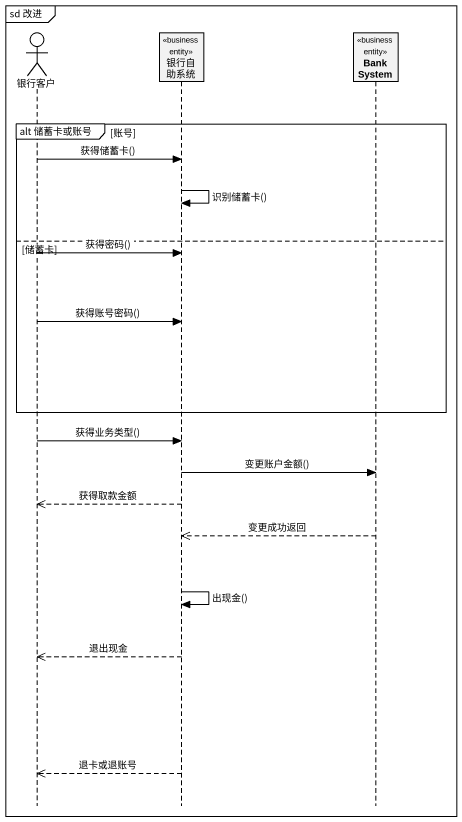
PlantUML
@startuml
mainframe sd 改进
hide footbox
actor 银行客户
participant 银行自助系统 <<business entity>>
participant BankSystem <<business entity>>

group alt 储蓄卡或账号 [账号]
  银行客户 -> 银行自助系统 : 获得储蓄卡()
  银行自助系统 -> 银行自助系统 : 识别储蓄卡()
else 储蓄卡
  银行客户 -> 银行自助系统 : 获得密码()
  银行客户 -> 银行自助系统 : 获得账号密码()
end
银行客户 -> 银行自助系统 : 获得业务类型()
银行自助系统 -> BankSystem : 变更账户金额()
银行自助系统 -->> 银行客户 : 获得取款金额
BankSystem -->> 银行自助系统 : 变更成功返回
银行自助系统 -> 银行自助系统 : 出现金()
银行自助系统 -->> 银行客户 : 退出现金
银行自助系统 -->> 银行客户 : 退卡或退账号
@enduml
